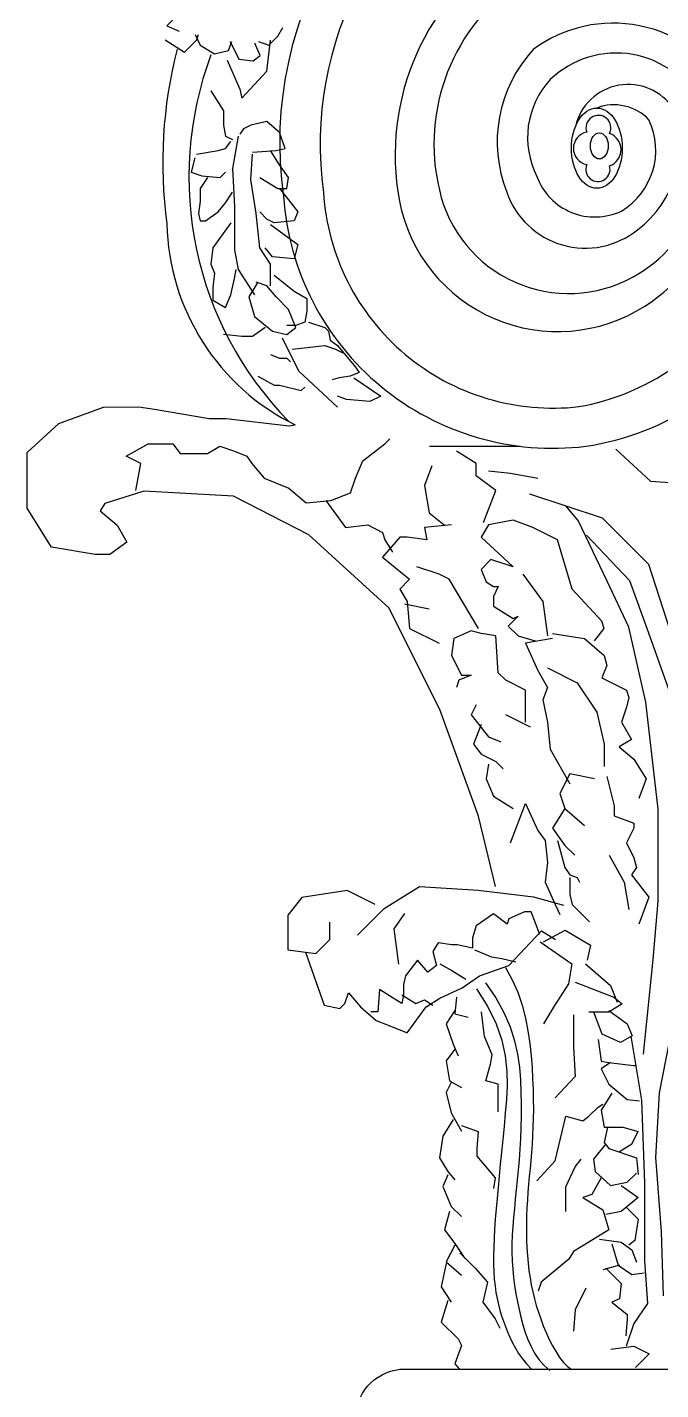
# Model space of a CAD drawing. Extents: x 128 to 2598, y 84 to 3556.
# Drawn here: x 365.7 to 523.7, y 2057.3 to 2396.8 of the extents above; entities that cross this region are included whole.
import ezdxf

# ---------------------------------------------------------------- set-up
doc = ezdxf.new("R2010")
doc.units = 0
doc.header["$LTSCALE"] = 10
doc.header["$MEASUREMENT"] = 0
for name, color, linetype in [('3', 3, 'CONTINUOUS'), ('4', 4, 'CONTINUOUS'), ('7', 7, 'CONTINUOUS'), ('BH', 3, 'CONTINUOUS')]:
    doc.layers.add(name, color=color, linetype=linetype)

msp = doc.modelspace()

# ---------------------------------------------------------------- linework, layer by layer
at = {"layer": '3'}
for points in [[(404.02, 2400.63), (400.51, 2397.13), (403.58, 2395.81)], [(400.07, 2393.62), (404.89, 2390.56), (407.96, 2393.62), (408.4, 2394.94)], [(407.52, 2394.94), (408.84, 2392.31), (412.35, 2390.12), (415.85, 2391), (416.73, 2393.19)], [(415.55, 2388.55), (418.71, 2381.35), (419.16, 2379.1), (425.46, 2385.85), (426.36, 2393.5)], [(423.31, 2393.19), (425.94, 2392.31), (428.13, 2394.5), (429.44, 2396.69)], [(416.29, 2393.19), (418.48, 2388.81), (421.99, 2388.37), (423.74, 2389.68), (422.43, 2392.75)], [(411.5, 2380.9), (414.65, 2375.95), (414.65, 2372.35), (415.1, 2369.65), (416.9, 2368.75)], [(421.86, 2365.6), (427.72, 2366.05), (429.97, 2366.5), (428.62, 2370.55), (425.46, 2373.25), (421.41, 2372.35), (419.61, 2371.45), (418.71, 2370.1)], [(418.26, 2369.65), (416.9, 2361.55), (417.36, 2352.1), (417.36, 2347.16), (417.36, 2341.31), (418.26, 2336.36), (422.31, 2330.06)], [(407.9, 2365.15), (413.3, 2366.05), (415.1, 2366.5), (416.45, 2368.3)], [(407.44, 2364.25), (406.54, 2360.65), (409.25, 2359.75), (413.75, 2359.3), (415.1, 2360.65)], [(426.36, 2332.31), (426.36, 2337.71), (423.66, 2341.76), (422.76, 2350.31), (421.41, 2358.85), (421.86, 2365.15)], [(423.66, 2359.3), (428.17, 2356.6), (430.42, 2356.6), (430.87, 2359.3), (428.62, 2362.45), (426.36, 2366.05)], [(410.6, 2359.3), (408.8, 2356.6), (408.8, 2353.45), (408.35, 2350.31), (408.8, 2348.51), (410.15, 2348.51), (413.3, 2350.76), (415.1, 2353), (416.9, 2355.7)], [(428.62, 2356.6), (431.77, 2352.55), (433.12, 2350.76), (432.22, 2348.51), (427.27, 2348.06), (425.46, 2348.96), (423.66, 2350.76)], [(416.45, 2348.06), (411.95, 2341.76), (411.5, 2337.71), (412.4, 2335.46), (411.95, 2331.86), (411.95, 2328.71), (415.1, 2326.91), (416.45, 2330.06), (417.36, 2334.11), (417.81, 2336.36)], [(426.36, 2347.61), (433.12, 2342.66), (432.22, 2339.06), (426.81, 2339.51), (425.01, 2341.76)], [(423.21, 2333.21), (420.96, 2329.61), (422.31, 2324.66), (426.81, 2321.06), (430.42, 2320.16), (432.67, 2321.96), (430.87, 2326.46), (427.72, 2329.61), (425.46, 2332.31), (422.76, 2333.21)], [(427.27, 2335.01), (432.22, 2330.96), (435.37, 2329.16), (435.37, 2326.01), (434.92, 2323.31), (432.67, 2322.41), (430.42, 2322.41)], [(435.82, 2323.31), (439.88, 2321.96), (440.78, 2321.06), (441.23, 2318.81), (443.03, 2317.46), (447.54, 2312.06), (448.44, 2310.71), (446.19, 2309.81), (443.48, 2309.36), (441.68, 2308.91)], [(425.01, 2321.96), (421.86, 2319.71), (419.16, 2319.71), (414.65, 2320.16)], [(443.05, 2302.13), (433.43, 2311.05), (429.31, 2319.28)], [(431.77, 2316.56), (439.88, 2317.46), (442.58, 2316.56), (444.38, 2315.66)], [(426.36, 2315.21), (428.62, 2314.31), (430.42, 2314.31), (431.32, 2313.41)], [(423.21, 2309.81), (427.27, 2307.56), (428.62, 2307.56), (434.02, 2306.21), (434.92, 2307.11)], [(447.09, 2309.36), (453.84, 2304.86), (451.14, 2303.51), (445.28, 2303.96), (443.03, 2304.86)]]:
    msp.add_lwpolyline(points, dxfattribs=at)
msp.add_lwpolyline([(510.88, 2362.2, 0.708204), (510.88, 2370.3, 1.528504), (505.2, 2370.62, 0.825891), (505.2, 2362.52, 1.42398)], format="xyb", close=True, dxfattribs=at)
msp.add_arc((492.91, 2359.44), 86.92, 159.4886, 224.4582, dxfattribs=at)
for centre, major_axis, ratio in [((507.71, 2366.63), (0, -10), 0.635537), ((508.34, 2367.19), (0, 3.26), 0.678994)]:
    msp.add_ellipse(centre, major_axis=major_axis, ratio=ratio, dxfattribs=at)
at = {"layer": '4'}
for points in [[(597.04, 2415.87, 0.023968), (588.73, 2427.49, 0.289101), (494.56, 2458.27, 0.366015), (429.6, 2354.55, 0.429921), (504.94, 2292.35, 0.472989), (558.82, 2382.05, 0.469042), (486.95, 2417.73, 0.311158), (458.49, 2353.44, 0.529271), (519.65, 2327.25, 0.324944), (540.55, 2381.32, 0.446172), (491.82, 2391.18, 0.287627), (485.25, 2355.69, 0.520445), (517.89, 2346.31, 0.329543), (526.84, 2376.41, 0.658609), (502.36, 2372.05)], [(403.05, 2391.28, 0.096985), (400.5, 2347.81, 0.279774), (432.5, 2297.65)], [(491.36, 1886.32), (492.9, 1989.62, 0.307622), (463.59, 2027.37), (463.59, 2037.37), (458.59, 2037.37, -0.891756), (458.59, 2062.37), (473.43, 2062.37)]]:
    msp.add_lwpolyline(points, format="xyb", dxfattribs=at)
for points in [[(482.45, 2182.62), (478.22, 2200.15), (468.54, 2226.74), (455.83, 2252.12), (435.87, 2270.25), (417.11, 2279.92), (394.72, 2281.13), (385.04, 2278.1), (383.83, 2276.29), (388.07, 2272.66), (390.49, 2268.43), (386.25, 2265.41), (382.62, 2265.41), (371.73, 2267.23), (365.68, 2276.9), (365.68, 2290.79), (373.55, 2298.05), (384.7, 2302.12), (393.55, 2302.21), (397.4, 2301.57), (411.06, 2299.26), (415.3, 2299.26), (431.03, 2297.44), (432.5, 2297.65)], [(490.93, 2280.52), (509.08, 2274.48), (520.57, 2263), (527.83, 2240.64), (534.49, 2215.25), (537.51, 2188.66), (536.91, 2183.83)], [(452.46, 2178.16), (445.48, 2181.64), (434.15, 2179.9), (430.66, 2175.55), (430.66, 2166.84), (437.64, 2165.96), (441.12, 2169.45), (441.12, 2173.8)], [(448.03, 2170.52), (454.72, 2177.19), (463.49, 2182.62), (478.12, 2181.78), (491.9, 2180.12), (499.42, 2178.03)], [(435.04, 2166.29), (439.75, 2153.11), (443.62, 2152.25), (444.91, 2153.54), (445.77, 2156.12), (448.78, 2152.68), (452.66, 2149.24), (456.1, 2147.95), (460.4, 2146.23), (465.13, 2152.68), (468.57, 2154.83), (474.16, 2157.4), (478.47, 2160.41), (485.78, 2162.99), (493.95, 2171.58), (497.39, 2169.44)], [(472.68, 2155.08), (472.27, 2150.9), (475.61, 2150.07)], [(472.27, 2151.74), (470.18, 2148.4), (471.85, 2143.39), (473.1, 2140.47)], [(472.27, 2142.14), (470.18, 2139.22), (471.01, 2134.21), (473.94, 2132.54)], [(471.43, 2133.79), (470.18, 2131.29), (471.43, 2126.28), (473.94, 2121.69)], [(471.85, 2124.61), (469.34, 2120.44), (468.51, 2115.01), (470.6, 2111.68), (472.27, 2109.59)], [(470.6, 2110.84), (469.34, 2107.92), (471.43, 2102.91), (473.94, 2100.41)], [(471.01, 2101.66), (469.76, 2097.07), (472.27, 2093.73), (474.77, 2089.97)], [(472.27, 2093.31), (470.18, 2089.14), (473.94, 2085.8)], [(470.18, 2088.72), (468.92, 2082.88), (471.43, 2079.12)], [(470.6, 2079.54), (468.92, 2074.12), (473.1, 2069.94), (473.94, 2068.27)], [(473.94, 2068.27), (472.27, 2063.68), (473.43, 2062.37)]]:
    msp.add_lwpolyline(points, dxfattribs=at)
at = {"layer": '7'}
for p, q in [((466.01, 2292.35), (488.56, 2292.35)), ((458.59, 2062.37), (828.59, 2062.37))]:
    msp.add_line(p, q, dxfattribs=at)
msp.add_lwpolyline([(593.16, 2409.23, 0.072687), (559.93, 2439.11, 0.2508), (487.78, 2446.03, 0.324239), (439.55, 2355.55, 0.429051), (503.24, 2302.22, 0.448691), (550.33, 2378.85, 0.479548), (488.95, 2408.55, 0.31337), (468.44, 2356.23, 0.500489), (516.76, 2334.55, 0.355167), (533.85, 2377.04, 0.508244), (496.07, 2383.7, 0.31437), (492.78, 2359.56, 0.441533), (513.83, 2350.96, 0.386267), (520.71, 2373.7, 0.300934), (507.71, 2376.63)], format="xyb", dxfattribs=at)
for points in [[(512.49, 2291.64), (521.09, 2283.63), (529.69, 2283.06), (537.71, 2284.77), (546.88, 2285.92), (552.61, 2289.35)], [(519.36, 2140.92), (521.78, 2164.49), (522.99, 2178.99), (522.99, 2201.96), (519.97, 2228.55), (515.73, 2247.28), (510.29, 2258.77), (503.03, 2273.87), (500, 2277.5)], [(505.15, 2270.21), (515.87, 2258.91), (520.63, 2245.83), (527.18, 2227.39), (530.16, 2203.01), (530.75, 2185.76), (530.16, 2180.41)], [(494.41, 2168.85), (499.84, 2171.77), (506.11, 2168.01), (505.27, 2164.26)], [(493.57, 2168.85), (501.51, 2163.42), (500.68, 2158.41), (496.92, 2152.57), (494.41, 2148.4)], [(504.86, 2163.42), (511.12, 2158), (512.79, 2153.82)], [(484.94, 2162.49), (486.63, 2159.44), (487.99, 2156.29), (489.08, 2153.1), (489.91, 2149.88), (490.54, 2146.68), (491, 2143.53), (491.32, 2140.47), (491.55, 2137.53), (491.71, 2134.74), (491.82, 2132.09), (491.87, 2129.58), (491.88, 2127.17), (491.85, 2124.87), (491.78, 2122.65), (491.68, 2120.5), (491.55, 2118.41), (491.39, 2116.36), (491.22, 2114.34), (491.05, 2112.35), (490.87, 2110.38), (490.69, 2108.42), (490.53, 2106.47), (490.39, 2104.52), (490.28, 2102.55), (490.2, 2100.57), (490.16, 2098.58), (490.16, 2096.59), (490.2, 2094.6), (490.28, 2092.64), (490.4, 2090.7), (490.57, 2088.8), (490.79, 2086.94), (491.05, 2085.14), (491.36, 2083.38), (491.72, 2081.65), (492.14, 2079.95), (492.61, 2078.26), (493.14, 2076.58), (493.73, 2074.9), (494.37, 2073.21), (495.08, 2071.51), (495.85, 2069.82), (496.67, 2068.2), (497.53, 2066.67), (498.43, 2065.29), (499.37, 2064.09), (500.34, 2063.11), (501.33, 2062.4)], [(527.43, 2162.51), (526.51, 2147.79), (523.29, 2131.23), (522.37, 2115.13), (523.75, 2096.73), (524.21, 2080.63)], [(477.7, 2157.16), (480.56, 2152.7), (482.64, 2148.44), (484.04, 2144.35), (484.89, 2140.44), (485.28, 2136.68), (485.34, 2133.05), (485.17, 2129.55), (484.88, 2126.14), (484.57, 2122.84), (484.26, 2119.62), (483.94, 2116.49), (483.64, 2113.46), (483.35, 2110.52), (483.08, 2107.68), (482.82, 2104.94), (482.59, 2102.3), (482.4, 2099.75), (482.23, 2097.31), (482.1, 2094.98), (482.01, 2092.74), (481.97, 2090.61), (481.98, 2088.59), (482.04, 2086.67), (482.15, 2084.85), (482.32, 2083.14), (482.55, 2081.53), (482.83, 2079.99), (483.16, 2078.52), (483.54, 2077.1), (483.96, 2075.72), (484.42, 2074.37), (484.91, 2073.02), (485.44, 2071.68), (486.02, 2070.33), (486.67, 2068.99), (487.39, 2067.65), (488.21, 2066.32), (489.15, 2065), (490.21, 2063.69), (491.42, 2062.4)], [(479.99, 2158.68), (482.55, 2154.89), (484.55, 2151.22), (486.06, 2147.66), (487.16, 2144.21), (487.91, 2140.86), (488.39, 2137.61), (488.66, 2134.45), (488.79, 2131.38), (488.84, 2128.39), (488.83, 2125.47), (488.76, 2122.63), (488.65, 2119.87), (488.49, 2117.18), (488.31, 2114.56), (488.1, 2112.01), (487.87, 2109.53), (487.62, 2107.11), (487.38, 2104.75), (487.15, 2102.44), (486.94, 2100.19), (486.76, 2097.97), (486.62, 2095.79), (486.54, 2093.64), (486.53, 2091.51), (486.59, 2089.4), (486.73, 2087.32), (486.93, 2085.25), (487.19, 2083.21), (487.52, 2081.19), (487.89, 2079.2), (488.32, 2077.24), (488.79, 2075.31), (489.3, 2073.41), (489.87, 2071.56), (490.53, 2069.76), (491.31, 2068.03), (492.21, 2066.38), (493.28, 2064.82), (494.53, 2063.36), (495.99, 2062.02)], [(502.35, 2158.83), (511.96, 2155.08), (514.05, 2153.41), (510.71, 2151.32), (505.69, 2151.32)], [(510.71, 2151.74), (515.3, 2148.4), (516.55, 2145.48), (513.63, 2143.81), (509.03, 2145.9), (506.94, 2151.32)], [(516.19, 2145.36), (518.86, 2129.38), (519.62, 2108.83), (519.62, 2089.42), (520.38, 2078.76), (516.95, 2073.81), (515.05, 2068.11)], [(511.24, 2067.34), (516.95, 2068.11), (520.76, 2066.2), (517.33, 2062.78)]]:
    msp.add_lwpolyline(points, dxfattribs=at)
at = {"layer": 'BH'}
for points in [[(392.79, 2281.33), (394.02, 2288.08), (390.33, 2289.92), (395.86, 2292.99), (402.01, 2292.99), (403.85, 2290.54), (410.61, 2290.54), (413.69, 2292.38), (417.37, 2291.15), (420.45, 2289.92), (421.68, 2288.08), (424.75, 2284.4), (430.9, 2281.94), (435.2, 2278.26), (441.35, 2278.87), (446.27, 2280.71), (447.5, 2284.4), (449.34, 2288.7), (454.87, 2292.99), (456.1, 2294.22)], [(479.46, 2273.35), (482.53, 2281.33), (477.62, 2285.01), (477.62, 2288.08), (472.7, 2291.15)], [(466.55, 2287.47), (464.71, 2282.56), (465.94, 2275.8), (469.63, 2272.73)], [(480.69, 2286.24), (486.22, 2285.63), (492.98, 2284.4)], [(440.12, 2278.87), (445.04, 2272.12), (450.57, 2272.73), (454.26, 2270.89), (454.87, 2269.05), (456.72, 2265.98)], [(471.47, 2272.73), (464.71, 2272.12), (465.32, 2269.05), (460.4, 2269.66), (458.56, 2269.66), (454.26, 2264.75), (461.02, 2259.22), (458.56, 2256.77), (460.4, 2253.7), (461.02, 2246.94), (468.4, 2243.26)], [(507.12, 2243.87), (509.58, 2246.94), (508.97, 2248.79), (501.59, 2256.77), (497.9, 2269.05), (491.75, 2272.12), (486.84, 2273.96), (480.69, 2272.73), (478.85, 2269.66), (486.84, 2262.29), (481.3, 2264.14), (478.85, 2261.68), (480.08, 2258.61), (481.92, 2257.38), (483.15, 2257.38), (481.92, 2254.93), (481.92, 2252.47), (486.84, 2249.4), (488.07, 2250.01), (485.61, 2247.56), (488.07, 2245.1), (492.37, 2243.87)], [(478.23, 2246.94), (470.85, 2259.22), (468.4, 2260.45), (462.86, 2262.29)], [(489.3, 2260.45), (494.21, 2253.7), (495.44, 2245.1)], [(459.79, 2253.08), (465.94, 2251.86)], [(489.91, 2223.61), (489.91, 2231.59), (484.99, 2234.05), (483.15, 2235.89), (482.53, 2245.1), (478.85, 2245.72), (476.39, 2246.33), (472.08, 2244.49), (471.47, 2240.19), (473.93, 2235.28), (476.39, 2235.28), (473.31, 2234.05), (472.7, 2232.21)], [(496.67, 2244.49), (489.91, 2243.26), (492.98, 2236.51), (495.44, 2232.21), (494.21, 2229.14), (495.44, 2223.61), (496.06, 2216.86), (500.98, 2208.26)], [(496.67, 2245.72), (504.66, 2244.49), (509.58, 2240.19), (510.2, 2237.73), (508.97, 2234.66), (515.11, 2231.59), (515.73, 2229.75), (515.11, 2227.3), (513.88, 2223.61), (516.34, 2219.31), (513.27, 2217.47), (516.96, 2214.4), (520.03, 2209.49), (518.19, 2204.58)], [(495.44, 2237.12), (502.82, 2233.44), (507.74, 2226.07), (509.58, 2218.09), (509.58, 2212.56)], [(477.62, 2227.91), (476.39, 2225.45), (480.69, 2219.93), (483.76, 2218.7)], [(491.14, 2222.38), (484.99, 2225.45)], [(478.85, 2223), (477, 2218.09), (478.85, 2215.63), (482.53, 2213.79), (484.38, 2211.95)], [(480.69, 2213.17), (480.08, 2209.49), (481.92, 2205.19), (486.84, 2202.12)], [(507.12, 2209.49), (500.98, 2210.72), (498.52, 2205.81), (499.75, 2202.12), (504.66, 2197.82)], [(510.2, 2210.1), (512.04, 2202.74), (512.04, 2200.28), (516.96, 2198.44), (516.96, 2197.21), (515.11, 2193.53), (516.96, 2189.84), (517.57, 2187.39), (516.34, 2185.54), (520.65, 2180.02), (518.19, 2173.26)], [(486.22, 2193.53), (489.91, 2203.35), (492.98, 2196.6), (494.83, 2194.14), (495.44, 2188.61), (494.83, 2183.7), (497.29, 2178.18), (498.52, 2175.72)], [(499.75, 2202.12), (496.67, 2197.21), (499.75, 2192.91), (502.2, 2190.46)], [(497.9, 2194.14), (499.75, 2187.39), (500.98, 2185.54), (502.82, 2184.93), (503.43, 2183.7)], [(510.81, 2190.46), (514.5, 2183.7), (515.73, 2176.95)], [(500.98, 2184.93), (500.98, 2180.63), (501.59, 2178.18), (505.89, 2173.88)], [(493.52, 2170.72), (491.37, 2176.31), (489.65, 2176.31), (485.78, 2174.59), (485.35, 2173.3), (481.91, 2175.88), (477.61, 2172.87), (476.75, 2169.87), (476.75, 2168.58), (476.75, 2167.29), (472.87, 2168.15), (471.58, 2168.15), (468.14, 2168.58), (466.85, 2166.43), (467.71, 2162.99), (465.56, 2161.27), (462.98, 2164.28), (459.97, 2160.41), (459.54, 2158.26), (459.54, 2155.69), (459.11, 2153.54), (456.96, 2154.83), (453.52, 2156.98), (453.09, 2151.39), (451.37, 2151.39)], [(459.77, 2175.9), (457.09, 2172.07), (458.24, 2163.27)], [(477.18, 2166.86), (481.48, 2165.14), (484.06, 2164.71), (487.5, 2163.85)], [(468.57, 2163.42), (471.58, 2161.7), (475.03, 2159.55)], [(459.11, 2155.69), (462.55, 2153.54), (464.7, 2154.4), (466.85, 2153.11)], [(483.13, 2126.55), (483.13, 2133.43), (480.07, 2134.2), (481.22, 2138.41), (481.6, 2140.7), (479.69, 2145.29), (478.92, 2151.41)], [(501.9, 2150.65), (501.9, 2142.62), (502.28, 2135.35), (497.3, 2129.99)], [(508.03, 2144.53), (508.79, 2139.17), (510.71, 2138.79), (516.84, 2138.02), (517.6, 2138.02)], [(511.09, 2138.79), (508.79, 2137.26), (510.71, 2133.43), (515.3, 2129.61), (518.37, 2129.23)], [(511.47, 2131.14), (508.79, 2126.93), (509.56, 2122.72), (512.24, 2122.72), (514.16, 2122.72), (517.99, 2121.58)], [(492.71, 2109.33), (497.3, 2114.31), (499.98, 2125.4), (504.2, 2124.25), (505.73, 2125.4), (508.03, 2127.7), (509.18, 2128.46)], [(473.94, 2123.11), (478.15, 2121.58), (477.77, 2117.37), (477.77, 2115.45), (482.37, 2110.1), (481.98, 2107.42)], [(510.33, 2122.72), (509.56, 2118.9), (510.71, 2117.37), (517.6, 2115.07), (517.99, 2110.86)], [(509.94, 2118.51), (506.88, 2114.69), (507.26, 2111.63), (511.09, 2108.19), (515.3, 2108.95), (517.6, 2111.25)], [(513.39, 2116.6), (516.45, 2118.51), (517.99, 2121.58)], [(499.98, 2101.68), (499.98, 2107.8), (502.28, 2112.78), (503.81, 2114.69)], [(508.79, 2110.1), (506.5, 2105.89), (504.2, 2105.13), (509.18, 2102.07), (510.71, 2097.09), (505.73, 2094.03), (501.9, 2091.74), (500.75, 2089.82), (493.86, 2084.09), (493.09, 2081.79)], [(513.77, 2108.19), (517.99, 2105.13), (513.77, 2101.68), (509.94, 2100.92)], [(514.92, 2102.83), (517.99, 2099.77), (517.22, 2094.41), (515.69, 2093.27)], [(508.41, 2094.8), (513.77, 2094.03), (516.45, 2092.12), (517.6, 2089.06)], [(473.56, 2091.35), (477.39, 2087.53), (480.45, 2084.09), (479.3, 2079.11), (482.37, 2074.9), (483.52, 2072.61)], [(511.47, 2093.65), (513.01, 2088.29), (516.45, 2086), (519.52, 2086.38)], [(513.39, 2088.29), (509.18, 2087.15)], [(509.94, 2087.53), (513.77, 2083.7), (513.39, 2079.88), (511.47, 2079.11), (515.3, 2076.05), (515.3, 2074.9), (514.92, 2070.7)], [(504.96, 2082.56), (502.28, 2077.2), (501.9, 2071.84)]]:
    msp.add_lwpolyline(points, dxfattribs=at)

doc.saveas('drawing.dxf')
